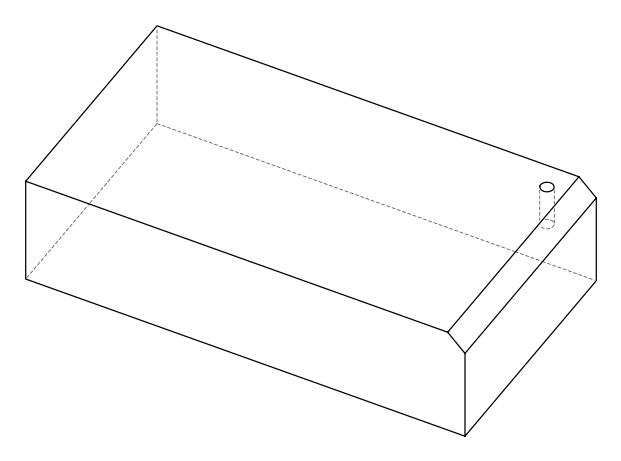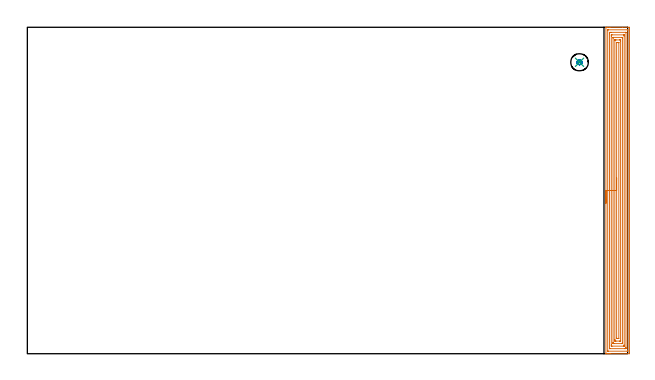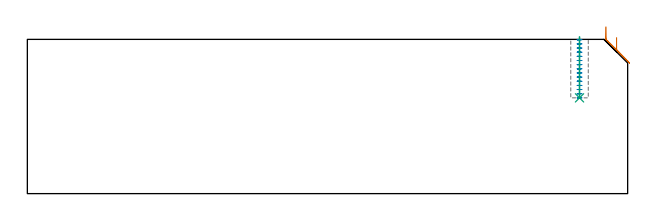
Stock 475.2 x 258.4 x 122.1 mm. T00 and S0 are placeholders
(PLAN: 3 operations, 2 tool changes, 16.1 min)
(1 AREA_MILL | FG_CHAMFER_SURFACE | UGT0205_001 | 14.78 min | 45180 mm3)
(2 MILL_BLIND_HOLE_FROM_SOLID_MATERIAL | STEP1POCKET | UGT0201_128 | Spiral | 1.15 min | 6913 mm3)
(3 BORE_BLIND_HOLE | STEP1POCKET | UGT0332_073 | 0.19 min | 3 mm3)
(TOOL UGT0205_001 | Chamfer Mill 20 x 3 x 45 deg. | D20 FL50 Z2)
(TOOL UGT0201_128 | Carbide End Mill 10.0 | D10 FL15 Z4)
(TOOL UGT0332_073 | 13.8 mm Rough Boring Bar | D13.8)
(OP 1 AREA_MILL)
G17 G21 G94 G90
T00 M6
G54
G17 G0 G90 X458. Y119.2 S1061 M3
G43 Z132.1 H0
G94 G1 Y119.238 Z131.228 F250.
Y119.352 Z130.363
Y119.541 Z129.512
Y119.803 Z128.68
Y120.137 Z127.874
Y120.54 Z127.1
Y121.008 Z126.364
Y121.54 Z125.672
Y122.129 Z125.029
Y122.772 Z124.44
Y123.464 Z123.908
Y124.2 Z123.44
Y124.974 Z123.037
Y125.78 Z122.703
Y126.612 Z122.441
Y127.464 Z122.252
Y128.328 Z122.138
Y129.2 Z122.1
Y258.234
X458.002 Y258.392 Z122.088
X458.021 Y258.4 Z122.069
X458.373 Z121.727
X458.727 Z121.373
X459.385 Z120.71
X460.6 Z119.497
X461.155 Z118.939
X471.193 Z108.904
X476.2 Z103.898
X476.479 Y258.398 Z103.618
X476.692 Y258.39 Z103.406
X476.699 Y258.176 Z103.399
X476.7 Y0.613 Z103.4
X476.696 Y0.221 Z103.402
X476.692 Y0.01 Z103.406
X476.477 Y0. Z103.62
X461.762 Z118.333
X461.155 Z118.939
X460.6 Z119.497
X460.27 Z119.826
X459.715 Z120.381
X459.385 Z120.71
X458.727 Z121.373
X458.372 Z121.727
X458.021 Z122.069
X458.002 Y0.008 Z122.088
X458. Y0.166 Z122.1
Y129.2
X459.414 Z120.686
Y256.001
X459.415 Y256.217 Z120.685
X459.418 Y256.325 Z120.682
X459.421 Y256.375 Z120.679
X459.431 Y256.39 Z120.669
X459.481 Y256.393 Z120.619
X459.876 Y256.399 Z120.224
X474.92 Z105.18
X475.16 Y256.395 Z104.94
X475.269 Y256.39 Z104.831
X475.279 Y256.385 Z104.821
X475.282 Y256.367 Z104.818
X475.285 Y256.32 Z104.815
X475.286 Y256.223 Z104.814
Y256.03
Y2.399
X475.284 Y2.183 Z104.816
X475.282 Y2.075 Z104.818
X475.279 Y2.025 Z104.821
X475.269 Y2.01 Z104.831
X475.219 Y2.007 Z104.881
X474.824 Y2.001 Z105.276
X459.78 Z120.32
X459.54 Y2.005 Z120.56
X459.431 Y2.01 Z120.669
X459.421 Y2.015 Z120.679
X459.418 Y2.033 Z120.682
X459.415 Y2.08 Z120.685
X459.414 Y2.177 Z120.686
Y2.37
Y129.2
X460.828 Z119.272
X460.829 Y253.322 Z119.271
Y253.651
X460.834 Y254.215 Z119.266
X460.835 Y254.371 Z119.265
X460.981 Y254.391 Z119.119
X461.155 Y254.395 Z118.945
X461.858 Y254.4 Z118.242
X462.04 Z118.06
X473.545 Z106.555
X473.727 Y254.398 Z106.373
X473.849 Y254.393 Z106.251
X473.866 Y254.39 Z106.234
X473.868 Y254.386 Z106.232
X473.87 Y254.365 Z106.23
X473.871 Y254.325 Z106.229
Y254.215
Y5.078
X473.87 Y4.749 Z106.23
X473.866 Y4.185 Z106.234
X473.865 Y4.029 Z106.235
X473.719 Y4.009 Z106.381
X473.545 Y4.005 Z106.555
X472.842 Y4. Z107.258
X472.66 Z107.44
X461.155 Z118.945
X460.973 Y4.002 Z119.127
X460.851 Y4.007 Z119.249
X460.834 Y4.01 Z119.266
X460.832 Y4.014 Z119.268
X460.83 Y4.035 Z119.27
X460.829 Y4.075 Z119.271
Y4.185
X460.828 Y129.2 Z119.272
X462.243 Z117.857
Y251.537
X462.244 Y252.224 Z117.856
X462.247 Y252.323 Z117.853
X462.249 Y252.376 Z117.851
X462.285 Y252.39 Z117.815
X462.497 Y252.394 Z117.603
X462.925 Y252.4 Z117.175
X471.804 Z108.296
X472.21 Y252.395 Z107.89
X472.412 Y252.39 Z107.688
X472.451 Y252.384 Z107.649
X472.454 Y252.35 Z107.646
X472.455 Y252.292 Z107.645
X472.457 Y251.741 Z107.643
Y251.537
Y6.863
X472.456 Y6.176 Z107.644
X472.453 Y6.077 Z107.647
X472.451 Y6.024 Z107.649
X472.415 Y6.01 Z107.685
X472.203 Y6.006 Z107.897
X471.775 Y6. Z108.325
X462.896 Z117.204
X462.49 Y6.005 Z117.61
X462.288 Y6.01 Z117.812
X462.249 Y6.016 Z117.851
X462.246 Y6.05 Z117.854
X462.245 Y6.108 Z117.855
X462.243 Y6.659 Z117.857
Y6.863
Y129.2
X463.657 Z116.443
Y249.905
X463.658 Y250.06 Z116.442
X463.663 Y250.369 Z116.437
X463.666 Y250.392 Z116.434
X463.67 Y250.395 Z116.43
X463.69 Y250.398 Z116.41
X463.73 Y250.4 Z116.37
X463.81 Z116.29
X470.246 Z109.854
X470.89 Y250.397 Z109.21
X470.981 Y250.394 Z109.119
X471.031 Y250.39 Z109.069
X471.036 Y250.214 Z109.064
X471.042 Y249.905 Z109.058
X471.043 Y249.751 Z109.057
Y249.596
Y8.495
X471.042 Y8.34 Z109.058
X471.037 Y8.032 Z109.063
X471.034 Y8.008 Z109.066
X471.03 Y8.005 Z109.07
X471.01 Y8.002 Z109.09
X470.97 Y8. Z109.13
X470.89 Z109.21
X464.454 Z115.646
X463.81 Y8.003 Z116.29
X463.718 Y8.006 Z116.382
X463.669 Y8.01 Z116.431
X463.664 Y8.186 Z116.436
X463.658 Y8.495 Z116.442
X463.657 Y8.649 Z116.443
Y8.804
Y129.2
X465.071 Z115.029
Y248.221
X465.073 Y248.35 Z115.027
X465.075 Y248.38 Z115.025
X465.077 Y248.389 Z115.023
X465.088 Y248.392 Z115.012
X465.151 Y248.398 Z114.949
X465.58 Y248.4 Z114.52
X466.034 Z114.066
X468.689 Z111.411
X469.12 Y248.399 Z110.98
X469.578 Y248.396 Z110.522
X469.618 Y248.39 Z110.482
X469.622 Y248.351 Z110.478
X469.626 Y247.965 Z110.474
X469.628 Y247.451 Z110.472
X469.629 Y247.072 Z110.471
X469.628 Y10.179 Z110.472
X469.627 Y10.05 Z110.473
X469.625 Y10.02 Z110.475
X469.623 Y10.011 Z110.477
X469.612 Y10.008 Z110.488
X469.549 Y10.002 Z110.551
X469.12 Y10. Z110.98
X468.666 Z111.434
X466.011 Z114.089
X465.58 Y10.001 Z114.52
X465.122 Y10.004 Z114.978
X465.082 Y10.01 Z115.018
X465.078 Y10.049 Z115.022
X465.074 Y10.435 Z115.026
X465.072 Y10.948 Z115.028
X465.071 Y11.328 Z115.029
Y129.2
X466.485 Z113.615
X466.486 Y246.179 Z113.614
X466.492 Y246.387 Z113.608
X466.912 Y246.396 Z113.188
X467.131 Y246.4 Z112.969
X467.35 Z112.75
X468.016 Z112.084
X468.131 Y246.397 Z111.969
X468.152 Y246.394 Z111.948
X468.208 Y246.376 Z111.892
X468.214 Y246.2 Z111.886
X468.215 Y246.179 Z111.885
X468.214 Y12.221 Z111.886
X468.208 Y12.013 Z111.892
X467.788 Y12.004 Z112.312
X467.569 Y12. Z112.531
X467.35 Z112.75
X466.684 Z113.416
X466.569 Y12.003 Z113.531
X466.548 Y12.006 Z113.552
X466.492 Y12.024 Z113.608
X466.486 Y12.2 Z113.614
X466.485 Y12.221 Z113.615
Y129.2
Y130.072 Z113.653
Y130.936 Z113.767
Y131.788 Z113.955
Y132.62 Z114.218
Y133.426 Z114.552
Y134.2 Z114.955
Y134.936 Z115.423
Y135.628 Z115.954
Y136.271 Z116.544
Y136.86 Z117.187
Y137.392 Z117.879
Y137.86 Z118.615
Y138.263 Z119.389
Y138.597 Z120.195
Y138.859 Z121.027
Y139.048 Z121.878
Y139.162 Z122.743
Y139.2 Z123.615
G0 Z132.1
M5
M2
(OP 2 MILL_BLIND_HOLE_FROM_SOLID_MATERIAL)
G17 G21 G94 G90
T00 M6
G54
G17 G0 G90 X437.1 Y230.7 S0 M3
G43 Z132.1 H0
Z121.813
G94 G3 X437.639 Y232.061 R0.787 F250.
X435.715 Y232.001 R1.361
X435.799 Y229.315 R1.9
X435.715 Y232.001 R-1.9
X435.757 Y230.658 R0.95
X437.1 Y230.7 R0.95
G0 Z118.527
G3 X437.639 Y232.061 R0.787
X435.715 Y232.001 R1.361
X435.799 Y229.315 R1.9
X435.715 Y232.001 R-1.9
X435.757 Y230.658 R0.95
X437.1 Y230.7 R0.95
G0 Z115.24
G3 X437.639 Y232.061 R0.787
X435.715 Y232.001 R1.361
X435.799 Y229.315 R1.9
X435.715 Y232.001 R-1.9
X435.757 Y230.658 R0.95
X437.1 Y230.7 R0.95
G0 Z111.953
G3 X437.639 Y232.061 R0.787
X435.715 Y232.001 R1.361
X435.799 Y229.315 R1.9
X435.715 Y232.001 R-1.9
X435.757 Y230.658 R0.95
X437.1 Y230.7 R0.95
G0 Z108.667
G3 X437.639 Y232.061 R0.787
X435.715 Y232.001 R1.361
X435.799 Y229.315 R1.9
X435.715 Y232.001 R-1.9
X435.757 Y230.658 R0.95
X437.1 Y230.7 R0.95
G0 Z105.38
G3 X437.639 Y232.061 R0.787
X435.715 Y232.001 R1.361
X435.799 Y229.315 R1.9
X435.715 Y232.001 R-1.9
X435.757 Y230.658 R0.95
X437.1 Y230.7 R0.95
G0 Z102.093
G3 X437.639 Y232.061 R0.787
X435.715 Y232.001 R1.361
X435.799 Y229.315 R1.9
X435.715 Y232.001 R-1.9
X435.757 Y230.658 R0.95
X437.1 Y230.7 R0.95
G0 Z98.807
G3 X437.639 Y232.061 R0.787
X435.715 Y232.001 R1.361
X435.799 Y229.315 R1.9
X435.715 Y232.001 R-1.9
X435.757 Y230.658 R0.95
X437.1 Y230.7 R0.95
G0 Z95.52
G3 X437.639 Y232.061 R0.787
X435.715 Y232.001 R1.361
X435.799 Y229.315 R1.9
X435.715 Y232.001 R-1.9
X435.757 Y230.658 R0.95
X437.1 Y230.7 R0.95
G0 Z92.233
G3 X437.639 Y232.061 R0.787
X435.715 Y232.001 R1.361
X435.799 Y229.315 R1.9
X435.715 Y232.001 R-1.9
X435.757 Y230.658 R0.95
X437.1 Y230.7 R0.95
G0 Z88.947
G3 X437.639 Y232.061 R0.787
X435.715 Y232.001 R1.361
X435.799 Y229.315 R1.9
X435.715 Y232.001 R-1.9
X435.757 Y230.658 R0.95
X437.1 Y230.7 R0.95
G0 Z85.66
G3 X437.639 Y232.061 R0.787
X435.715 Y232.001 R1.361
X435.799 Y229.315 R1.9
X435.715 Y232.001 R-1.9
X435.757 Y230.658 R0.95
X437.1 Y230.7 R0.95
G0 Z82.373
G3 X437.639 Y232.061 R0.787
X435.715 Y232.001 R1.361
X435.799 Y229.315 R1.9
X435.715 Y232.001 R-1.9
X435.757 Y230.658 R0.95
X437.1 Y230.7 R0.95
G0 Z79.087
G3 X437.639 Y232.061 R0.787
X435.715 Y232.001 R1.361
X435.799 Y229.315 R1.9
X435.715 Y232.001 R-1.9
X435.757 Y230.658 R0.95
X437.1 Y230.7 R0.95
G0 Z75.8
G3 X437.639 Y232.061 R0.787
X435.715 Y232.001 R1.361
X435.799 Y229.315 R1.9
X435.715 Y232.001 R-1.9
X435.757 Y230.658 R0.95
X437.1 Y230.7 R0.95
G0 Z132.1
M5
M2
(OP 3 BORE_BLIND_HOLE)
G17 G21 G94 G90
T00 M6
G54
G17 G0 G90 X437.1 Y230.7 S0 M3
G43 Z132.1 H0
G94 G85 G98 Z75.8 F250. R124.1
G80
M5
M2
